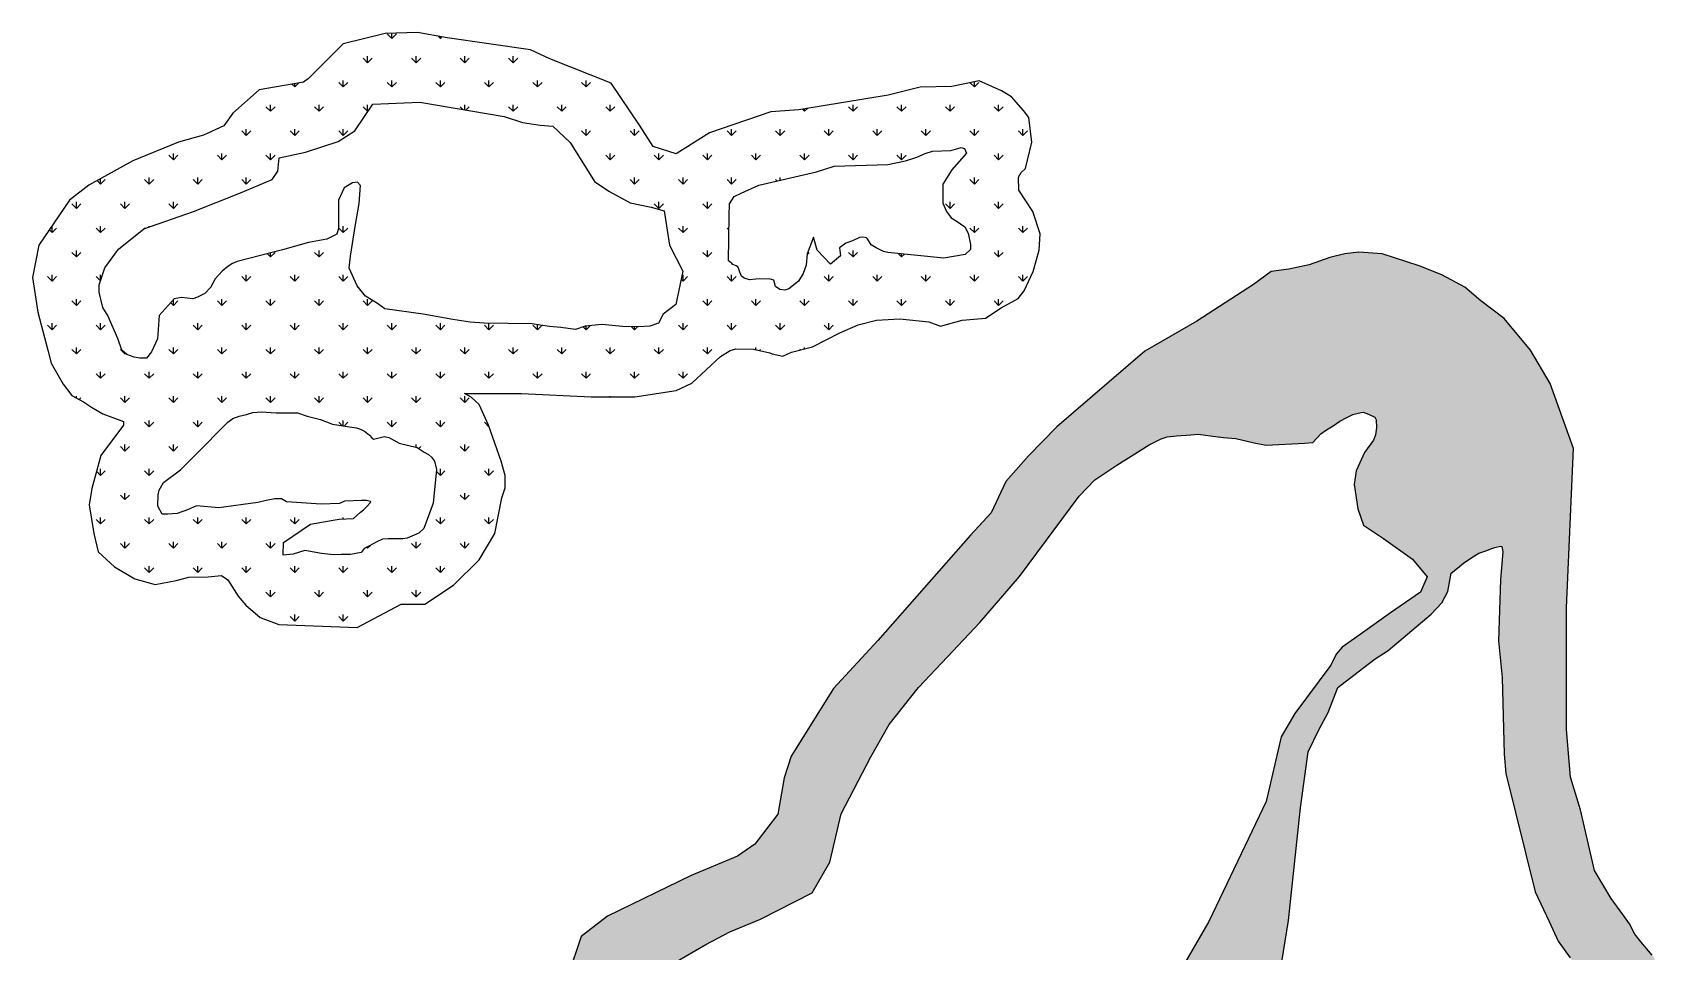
# Model space of a CAD drawing. Header units: metres. Extents: x 273377 to 358923, y 1974345 to 2116525.
# Drawn here: x 294161 to 295364, y 1983261 to 1983941 of the extents above; entities that cross this region are included whole.
import ezdxf

# ---------------------------------------------------------------- set-up
doc = ezdxf.new("R2010")
doc.units = ezdxf.units.M
doc.header["$MEASUREMENT"] = 0
doc.layers.add('MANGROOVE BUFFER ZONE', color=120, linetype='Continuous')
pattern_1 = [(90, (0, 0), (-17.96051224, 17.96051224), [4.7625, -31.15852448]), (45, (0, 0), (-17.96051224, 17.96051224), [4.7625, -20.6375]), (135, (0, 0), (-17.96051224, -17.96051224), [4.7625, -20.6375])]

msp = doc.modelspace()

# ---------------------------------------------------------------- hatches: boundary and pattern name
at = {"layer": 'MANGROOVE BUFFER ZONE'}
h = msp.add_hatch(dxfattribs=at)
h.set_pattern_fill('GRASS', color=256)
h.set_pattern_definition(pattern_1)
h.paths.add_polyline_path([(294670, 1983700.9), (294677.1, 1983705.3), (294681.2, 1983706.4), (294694.4, 1983706.3), (294706.5, 1983703.5), (294708.2, 1983702.7), (294715.9, 1983701), (294722.5, 1983704.1), (294738, 1983708), (294758.3, 1983718.4), (294771.7, 1983724.3), (294785.4, 1983727.7), (294802.7, 1983728.7), (294824, 1983726.5), (294832.7, 1983723.3), (294848.7, 1983727.7), (294865.9, 1983729.2), (294877.6, 1983736.9), (294890.2, 1983743.7), (294894.5, 1983749.3), (294901.2, 1983763.7), (294905.7, 1983779.4), (294906.5, 1983791.5), (294901.1, 1983808), (294890.7, 1983823.9), (294890.4, 1983833.4), (294892.4, 1983836.9), (294895.6, 1983839.8), (294900.3, 1983859.3), (294898.1, 1983877.6), (294894.2, 1983882.9), (294885.3, 1983892.9), (294877.8, 1983897.5), (294861.4, 1983904.9), (294841.2, 1983900.5), (294817.6, 1983900.2), (294794, 1983894.3), (294727.9, 1983883.4), (294707.1, 1983881.9), (294661.8, 1983866.2), (294637.2, 1983850.8), (294620, 1983856.3), (294610, 1983872.1), (294589, 1983903.1), (294543.6, 1983921), (294529.2, 1983927.7), (294467.6, 1983936.6), (294445.6, 1983940.5), (294421.7, 1983939.9), (294390.6, 1983932.1), (294365.1, 1983906.4), (294361.4, 1983903.9), (294328.5, 1983898.2), (294308.9, 1983880.8), (294302.4, 1983871.5), (294287.4, 1983864.7), (294268.7, 1983859.4), (294235, 1983845.5), (294202.4, 1983827.6), (294188.2, 1983816.6), (294165.5, 1983783.1), (294160.8, 1983759.3), (294164.7, 1983733.6), (294172, 1983705.4), (294174.6, 1983696), (294183.4, 1983680.4), (294189.8, 1983671.9), (294198.4, 1983667.3), (294204.5, 1983663.4), (294212.9, 1983658.4), (294228, 1983652.8), (294228.1, 1983650.1), (294211.3, 1983627.6), (294204.7, 1983603.1), (294202.8, 1983591.1), (294206.1, 1983569.9), (294209.3, 1983556.3), (294221.4, 1983545.3), (294236.4, 1983536.4), (294251.6, 1983532.1), (294267.1, 1983535.2), (294276.5, 1983537.5), (294290.7, 1983537.8), (294300.6, 1983538.8), (294305.4, 1983535.6), (294313, 1983523.5), (294318.7, 1983516.8), (294329.3, 1983507.8), (294343.1, 1983502.5), (294400.9, 1983500.2), (294433.7, 1983517.5), (294451.2, 1983517.5), (294472.4, 1983531.7), (294491.3, 1983550.4), (294503, 1983569.8), (294508, 1983596.3), (294510.5, 1983603.6), (294510.5, 1983612.7), (294507.7, 1983623.4), (294498.3, 1983650), (294491.2, 1983665.2), (294485.4, 1983670.7), (294480.5, 1983673.5), (294522.7, 1983673.5), (294574.3, 1983671), (294606.4, 1983671), (294637.2, 1983675.7), (294648.7, 1983681.1)])
h.paths.add_polyline_path([(294393.7, 1983649), (294400.5, 1983648), (294404.1, 1983646.9), (294406.5, 1983645.7), (294410.2, 1983642.5), (294411.9, 1983640.7), (294413, 1983639.7), (294421.2, 1983641.6), (294424.4, 1983641), (294428.2, 1983639), (294432, 1983636.6), (294445.5, 1983633.6), (294450.7, 1983630), (294453.7, 1983628.2), (294456, 1983626.3), (294458.3, 1983623.4), (294459.8, 1983617.2), (294457.2, 1983592.4), (294450.4, 1983573.6), (294446.7, 1983570.2), (294438.1, 1983566.3), (294434.9, 1983565.9), (294423.9, 1983565.8), (294419.7, 1983565.7), (294415.5, 1983563.6), (294410.1, 1983560.8), (294406.3, 1983558.8), (294403.9, 1983555.9), (294396.2, 1983554.4), (294389.5, 1983554.4), (294383.5, 1983554.2), (294374.7, 1983555.1), (294362.3, 1983557.4), (294353.6, 1983554.6), (294346.3, 1983553.8), (294346.5, 1983563.1), (294366.5, 1983576.7), (294381.7, 1983579.6), (294387.7, 1983580.5), (294398.3, 1983581), (294403.5, 1983585.7), (294405.7, 1983587.3), (294407.9, 1983589.6), (294410.8, 1983592.7), (294411.2, 1983593.4), (294411, 1983593.6), (294407.9, 1983594.3), (294404.3, 1983594.3), (294391.7, 1983593.9), (294388, 1983592), (294374.5, 1983591.5), (294348.8, 1983593.2), (294345, 1983595.6), (294340.2, 1983595.6), (294333.7, 1983594.3), (294327.6, 1983592.9), (294298.7, 1983588.8), (294282.2, 1983590.3), (294275.4, 1983587.4), (294267.7, 1983584.6), (294260.9, 1983584.1), (294256.7, 1983584.1), (294253.5, 1983590.2), (294253.7, 1983598.4), (294254.6, 1983601.9), (294257.6, 1983607.6), (294270.3, 1983617), (294281.2, 1983627.7), (294305.3, 1983652.3), (294309.1, 1983655), (294313.7, 1983656.7), (294319.1, 1983658), (294323.8, 1983659.4), (294330.3, 1983659.9), (294341, 1983659.1), (294346, 1983659.1), (294356.8, 1983659.1), (294364.1, 1983656.6), (294373.8, 1983654.2), (294382.7, 1983650.8)], flags=16)
h.paths.add_polyline_path([(294421.4, 1983736.1), (294416.1, 1983740.1), (294407.1, 1983745.5), (294400.9, 1983753), (294395, 1983766.1), (294396.2, 1983775), (294399.5, 1983797), (294402.5, 1983814.1), (294403.6, 1983827.4), (294401.2, 1983829.7), (294397.5, 1983829.4), (294391.3, 1983825.6), (294387.3, 1983816.6), (294387.3, 1983804.3), (294387.2, 1983795.6), (294386, 1983791.4), (294378.5, 1983787.6), (294365.1, 1983785.1), (294345.8, 1983779.8), (294312.2, 1983771), (294308.8, 1983769.6), (294305.4, 1983767.3), (294301, 1983764), (294295.9, 1983758.2), (294292.4, 1983751.8), (294288.4, 1983747.5), (294282.9, 1983744.7), (294279.5, 1983743.4), (294270.9, 1983744.4), (294265.7, 1983743.6), (294254.4, 1983731.1), (294253.2, 1983713.8), (294248.8, 1983704.3), (294245.1, 1983699.6), (294240.2, 1983699.5), (294235.9, 1983700.3), (294230.6, 1983702.2), (294226.9, 1983705.5), (294223.8, 1983714.2), (294217.8, 1983728.3), (294216.7, 1983730.7), (294212.7, 1983737), (294212.2, 1983739), (294210, 1983748.3), (294210, 1983753.9), (294214.3, 1983766.5), (294224.4, 1983780.3), (294243.1, 1983795.2), (294279.9, 1983808), (294314.6, 1983821.8), (294338.2, 1983831.8), (294342.4, 1983838), (294343.2, 1983847.7), (294362.8, 1983852.1), (294386.9, 1983860), (294399.2, 1983867.7), (294412.6, 1983887.5), (294447.3, 1983889), (294509.9, 1983878.3), (294523.4, 1983874), (294536.5, 1983872.1), (294545.7, 1983871.2), (294558.7, 1983859.1), (294576.7, 1983830.3), (294587.3, 1983823.2), (294603.1, 1983814.4), (294618.7, 1983811.4), (294628.1, 1983808.6), (294632.2, 1983783.1), (294637.2, 1983773.5), (294641.9, 1983764), (294636.8, 1983739.3), (294627.5, 1983732.1), (294623.9, 1983725.4), (294617.7, 1983723.3), (294609.5, 1983722.8), (294597.3, 1983723), (294582, 1983724.6), (294569.7, 1983723.2), (294562.6, 1983720.9), (294551.7, 1983722.2), (294543.3, 1983723.1), (294536.6, 1983723.9), (294530.5, 1983724.9), (294495, 1983725.6), (294484.6, 1983726.3), (294471.9, 1983728.3), (294449.9, 1983732.1)], flags=16)
h.paths.add_polyline_path([(294675.8, 1983771.7), (294676.2, 1983805), (294676.5, 1983813.7), (294680, 1983819.3), (294685.1, 1983821.7), (294698.2, 1983827.5), (294740.9, 1983837.4), (294754.1, 1983841.6), (294793.6, 1983843), (294806.7, 1983845.6), (294815.2, 1983848.3), (294821.3, 1983851.1), (294826.7, 1983852.8), (294840.3, 1983853.2), (294845.6, 1983854.6), (294848.1, 1983855.5), (294850.4, 1983854.7), (294851.9, 1983851.3), (294841, 1983838.9), (294834.5, 1983828.3), (294834.5, 1983814.3), (294837.2, 1983808.2), (294840.5, 1983803.4), (294844.3, 1983801.3), (294850.6, 1983796.8), (294853.2, 1983792.1), (294854.8, 1983783.6), (294855, 1983779.9), (294850.9, 1983776.3), (294835.2, 1983773.7), (294793.7, 1983777.8), (294790.5, 1983778.5), (294785.1, 1983781.2), (294781.3, 1983783.4), (294778.7, 1983788), (294777.9, 1983788.7), (294775.3, 1983789.1), (294772.8, 1983788.8), (294767.6, 1983786.4), (294762.7, 1983784.7), (294758, 1983781.2), (294758.6, 1983775.2), (294751.4, 1983769.2), (294741.3, 1983779.4), (294738.7, 1983789), (294734, 1983776.7), (294733.3, 1983768.5), (294731, 1983762.3), (294727.7, 1983756.5), (294720.4, 1983750.8), (294717.6, 1983750), (294713.9, 1983750.5), (294710.5, 1983752.6), (294709.4, 1983757.3), (294705.9, 1983758.2), (294696.1, 1983758.1), (294691.4, 1983757.5), (294687.3, 1983758.7), (294685.5, 1983760.2), (294684.1, 1983763.2), (294683.5, 1983765.5), (294682.7, 1983767.2), (294681.4, 1983767.9), (294679.1, 1983769), (294678, 1983770.1), (294677, 1983770.7)], flags=16)
h = msp.add_hatch(dxfattribs=at)
h.set_pattern_fill('GRASS', color=256)
h.set_pattern_definition(pattern_1)
h.paths.add_polyline_path([(295364.9, 1983243.8), (295364.5, 1983249.4), (295362.8, 1983252.2), (295359.4, 1983257.8), (295351.3, 1983267.5), (295346.4, 1983273.4), (295342.5, 1983281), (295337.7, 1983288), (295329, 1983299.9), (295316.6, 1983320.5), (295306.2, 1983365.5), (295298.8, 1983389.6), (295295.9, 1983424.8), (295295.9, 1983514.9), (295301.1, 1983632.8), (295283.8, 1983680.9), (295269.4, 1983705.6), (295249.7, 1983728.9), (295232.6, 1983742.1), (295220.8, 1983752.2), (295203.7, 1983761.2), (295186.8, 1983767.9), (295159.6, 1983776.8), (295142.3, 1983778), (295132, 1983776.8), (295120.8, 1983774.1), (295105.4, 1983768.7), (295090.5, 1983765.5), (295077.3, 1983763.6), (295064.2, 1983754.1), (295022.5, 1983727), (294983.9, 1983704.8), (294918.7, 1983648.9), (294897.8, 1983627.4), (294881.1, 1983608.4), (294870.1, 1983585.2), (294854.8, 1983568.6), (294786.2, 1983490.6), (294753.5, 1983455.1), (294722.2, 1983405.1), (294717, 1983389.1), (294712.2, 1983362.1), (294695.4, 1983339.9), (294682.5, 1983331.2), (294648.1, 1983316.9), (294586.2, 1983286.7), (294566.9, 1983271.7), (294557, 1983242.4), (294556.5, 1983237.3), (294556.5, 1983226.7), (294557.9, 1983215.4), (294561.9, 1983204.6), (294566.8, 1983190.5), (294569.2, 1983177.3), (294585.8, 1983161.1), (294604.4, 1983143.4), (294626, 1983131.4), (294652.9, 1983123.5), (294679.4, 1983121.2), (294691.2, 1983113.4), (294699.5, 1983112.1), (294715.8, 1983108.8), (294722.4, 1983107.8), (294745.3, 1983105.8), (294772, 1983106.9), (294779.2, 1983103.1), (294796.2, 1983094.5), (294808.1, 1983091.7), (294817, 1983090.4), (294845.7, 1983095.7), (294855.5, 1983101.4), (294864.8, 1983102), (294879.5, 1983101.4), (294894.2, 1983102.1), (294913.5, 1983104.6), (294923.3, 1983105.9), (294933.2, 1983105.9), (294940, 1983104.9), (294945.8, 1983104), (294957.5, 1983102.3), (294960.3, 1983100.6), (294964, 1983098), (294964.1, 1983092.8), (294963.7, 1983085.7), (294955.4, 1983071.4), (294960.5, 1983061.4), (294965.7, 1983035.6), (294979.6, 1983022.2), (295000.5, 1983013.5), (295052.5, 1983002), (295077.5, 1982998), (295111.7, 1983000.9), (295179.7, 1983032), (295238.6, 1983056.6), (295281, 1983067), (295311.3, 1983076.7), (295324.1, 1983081.6), (295331.2, 1983086.1), (295337.9, 1983087.4), (295343.9, 1983085.5), (295345, 1983069.6), (295338.7, 1983031), (295336.1, 1983013.3), (295332.9, 1982990.4), (295334.5, 1982973.7), (295343.8, 1982961.5), (295349.4, 1982950.3), (295363.9, 1982944.4), (295370.4, 1982943.7), (295393.7, 1982937.2), (295413, 1982938), (295421.8, 1982943.4), (295438.7, 1982940.8), (295458.6, 1982963.7), (295480.5, 1982987.5), (295484.8, 1983010.6), (295490.9, 1983023.9), (295501.2, 1983032.4), (295535.5, 1983031.6), (295562.2, 1983019.8), (295608.6, 1982999.3), (295633.8, 1982996.8), (295692.5, 1982991.6), (295752.7, 1982994.5), (295770.9, 1983003.3), (295800.2, 1983012.4), (295831.6, 1983034.8), (295849.9, 1983047.7), (295862.6, 1983057.6), (295868.6, 1983070.1), (295883.7, 1983110.2), (295896, 1983105.9), (295909.5, 1983101), (295917.3, 1983097.6), (295925.9, 1983098.9), (295948.3, 1983108.9), (295983.1, 1983133.5), (296005.7, 1983147.8), (296014.7, 1983149.9), (296056.1, 1983161), (296070.4, 1983170.6), (296079.2, 1983178.2), (296085.7, 1983188.6), (296091.5, 1983204.9), (296090.9, 1983264.6), (296085.8, 1983295.5), (296087.1, 1983302.3), (296094.3, 1983306.1), (296113.4, 1983308.3), (296122.3, 1983304), (296137.2, 1983288.3), (296145.2, 1983279.8), (296155, 1983273.9), (296164.3, 1983271.8), (296192.1, 1983271.2), (296082.1, 1983537.5), (296052.6, 1983507.1), (296061.1, 1983489.4), (296072.7, 1983473), (296077.1, 1983463.7), (296076.3, 1983459.3), (296064.7, 1983450.5), (296041.8, 1983441.2), (296016, 1983433.6), (295990.3, 1983416.7), (295979.5, 1983402.7), (295974.2, 1983383.4), (295971, 1983372.9), (295967.8, 1983362.1), (295960.2, 1983355.7), (295926.8, 1983338.4), (295883.7, 1983314.8), (295825, 1983267.5), (295751.1, 1983195.4), (295731.1, 1983176.9), (295720.6, 1983173.3), (295707.3, 1983169.4), (295682.6, 1983167.5), (295643.2, 1983161.3), (295634, 1983160.5), (295623, 1983157.9), (295616.4, 1983157.8), (295609.8, 1983157.8), (295601.6, 1983160.2), (295597.1, 1983161.4), (295578.2, 1983165.7), (295569.9, 1983168), (295565.3, 1983167.8), (295560.7, 1983166.9), (295555.1, 1983165.5), (295548.8, 1983163.9), (295540.7, 1983162.3), (295537.3, 1983162.2), (295534.9, 1983164.1), (295532.4, 1983166.6), (295526.2, 1983171), (295495, 1983176.3), (295483.8, 1983179.9), (295468.3, 1983186.4), (295458.7, 1983189.3), (295451.1, 1983192.6), (295433.8, 1983197.7), (295414.8, 1983205.6), (295390.1, 1983205.2), (295374.9, 1983201.4), (295369.8, 1983198.7), (295364.5, 1983198.7), (295361.1, 1983202.1), (295361.1, 1983203.4), (295362.2, 1983209.4), (295363.7, 1983217)])
h.paths.add_polyline_path([(294603.4, 1983229.2), (294602.4, 1983233.7), (294607.8, 1983237.1), (294628.4, 1983248.1), (294659.1, 1983265.8), (294676.9, 1983275.2), (294699.6, 1983284.4), (294737.6, 1983303.9), (294750.9, 1983326.8), (294759.3, 1983362.5), (294781.2, 1983404.7), (294794.7, 1983428.6), (294816.4, 1983455.9), (294837.9, 1983478.6), (294861.8, 1983503.9), (294891.1, 1983538), (294935.2, 1983597.6), (294946.8, 1983609.6), (294963.1, 1983620.3), (294987, 1983635.4), (294996.1, 1983640), (295000.4, 1983641.3), (295007.3, 1983642.1), (295017.9, 1983642.9), (295023.3, 1983643.4), (295034.2, 1983641.9), (295042, 1983641), (295051.3, 1983640.1), (295064.9, 1983637), (295073.8, 1983635.3), (295102, 1983636.8), (295108.2, 1983637.3), (295114.1, 1983643.5), (295118.4, 1983646.6), (295123.3, 1983649.5), (295128.3, 1983653), (295133.4, 1983655.8), (295137.9, 1983658), (295141.7, 1983658.9), (295145.4, 1983659.6), (295149.5, 1983658.2), (295154.2, 1983655.9), (295155.2, 1983653.9), (295155.4, 1983648.1), (295154.7, 1983642.8), (295153, 1983638.9), (295146.5, 1983629.7), (295140.3, 1983616.2), (295138.9, 1983606.2), (295141.4, 1983588.1), (295145.8, 1983576.1), (295160.4, 1983566.1), (295182, 1983550.9), (295192.8, 1983537.8), (295188, 1983526.5), (295165.6, 1983511.2), (295143.3, 1983495.2), (295129.9, 1983485.7), (295125.5, 1983480.5), (295121.6, 1983472.5), (295094.9, 1983436.7), (295084.9, 1983419.4), (295073.7, 1983371.5), (295031.3, 1983282.7), (295008.7, 1983244), (294976.5, 1983183.2), (294961.6, 1983164.8), (294941.4, 1983155.4), (294919.2, 1983152.5), (294873.5, 1983154.5), (294841, 1983145.5), (294828.4, 1983142.6), (294816.6, 1983143.7), (294810.2, 1983146.9), (294804.9, 1983152.4), (294779.9, 1983154.9), (294761.2, 1983157), (294724.6, 1983161.5), (294714, 1983161.4), (294705.5, 1983162.2), (294699.7, 1983165.7), (294688.6, 1983172.5), (294666.3, 1983176.7), (294656.7, 1983176.9), (294648.7, 1983178), (294644, 1983179.6), (294635, 1983184.4), (294620.6, 1983196.2), (294615.4, 1983200.8), (294612.9, 1983211.5), (294611.2, 1983222.7), (294608, 1983225.8), (294607, 1983227.4)], flags=16)
h.paths.add_polyline_path([(294965.3, 1983155.7), (294970.5, 1983161.7), (294975.5, 1983170.4), (294985.2, 1983179.1), (294997.7, 1983191.9), (295004.7, 1983202.8), (295011.7, 1983210.5), (295015, 1983216), (295017.2, 1983218.6), (295022.2, 1983223), (295024.2, 1983224.6), (295027, 1983226.2), (295029.9, 1983227.2), (295031.4, 1983226.2), (295033.9, 1983223.5), (295026.7, 1983208.3), (295025.6, 1983193.1), (295025, 1983164.7), (295024, 1983157.4), (295023.3, 1983156.5), (295022.9, 1983154.5), (295020.2, 1983152.6), (295012.8, 1983152.3), (294971.9, 1983151.1), (294965.9, 1983151.6)], flags=16)
h.paths.add_polyline_path([(295005.9, 1983069.3), (295012.9, 1983076.8), (295020.6, 1983081.5), (295032.3, 1983084.4), (295047.4, 1983084.8), (295071, 1983084.7), (295088.7, 1983091.7), (295119, 1983100.8), (295145.5, 1983111), (295183.2, 1983123.8), (295213.6, 1983132.8), (295241.3, 1983141), (295267.8, 1983148.2), (295296.8, 1983152.1), (295333.6, 1983156.2), (295340, 1983156), (295344.7, 1983154.4), (295346.8, 1983151.5), (295346.7, 1983149.2), (295343.8, 1983146.1), (295332.6, 1983139.2), (295308, 1983128.2), (295262.8, 1983113.7), (295237, 1983107.3), (295220.4, 1983103.9), (295180.4, 1983088.8), (295144.8, 1983075.3), (295114.8, 1983059.8), (295096.9, 1983048), (295088.3, 1983048.1), (295081, 1983050.2), (295065.8, 1983055.7), (295030.4, 1983057.6), (295024.3, 1983058.4), (295020.2, 1983061.6), (295011.1, 1983067.7)], flags=16)
h.paths.add_polyline_path([(295037.9, 1983210.8), (295038.8, 1983218), (295042.3, 1983224.4), (295043.1, 1983233.6), (295044.9, 1983237.8), (295046.5, 1983240.9), (295048.2, 1983244.7), (295049.5, 1983245.4), (295052.4, 1983245.6), (295054.4, 1983242), (295052.9, 1983207.5), (295055.5, 1983204.4), (295056.6, 1983203.1), (295058, 1983197), (295058.4, 1983178.8), (295056.2, 1983176.4), (295055.7, 1983174.6), (295054.4, 1983171.4), (295052.5, 1983170), (295050.8, 1983168.1), (295047.4, 1983167.6), (295043.8, 1983167.4), (295041.5, 1983167.8), (295039.7, 1983169.5), (295039.6, 1983175.2), (295037.7, 1983184.4)], flags=16)
h.paths.add_polyline_path([(295060.6, 1983160.1), (295061.4, 1983162), (295064.1, 1983171.3), (295073.6, 1983185.2), (295083.8, 1983196.8), (295088.6, 1983202), (295090.6, 1983212.6), (295092.6, 1983216.9), (295093.5, 1983218), (295094.5, 1983219.3), (295095.7, 1983220.6), (295097.2, 1983221), (295100.1, 1983219.6), (295101.6, 1983218.1), (295104, 1983216.2), (295106.8, 1983213), (295109, 1983210.8), (295111.5, 1983210.2), (295118, 1983212.2), (295121.6, 1983216.6), (295121.3, 1983219.5), (295120.5, 1983222.5), (295119.4, 1983225.1), (295115.5, 1983231.8), (295107.3, 1983235.6), (295102.9, 1983234.1), (295095.6, 1983232.6), (295086.6, 1983230), (295081.8, 1983229.8), (295081.7, 1983245.5), (295085.2, 1983253), (295090.2, 1983283.4), (295099.2, 1983366.8), (295104.8, 1983408.4), (295112.8, 1983425), (295119.6, 1983437.3), (295126.6, 1983455.8), (295141.8, 1983467.6), (295154.4, 1983477.2), (295164, 1983483.3), (295195.9, 1983510.1), (295203.8, 1983518.5), (295208.2, 1983527), (295210.7, 1983540.6), (295215.2, 1983544.1), (295219.7, 1983548), (295226.6, 1983552.5), (295231.1, 1983555.2), (295236.3, 1983557), (295240.6, 1983558.8), (295243, 1983559.6), (295247, 1983560.4), (295248.2, 1983560.3), (295248.8, 1983556.4), (295247.2, 1983535.9), (295245.6, 1983490.5), (295248.4, 1983463.3), (295249.8, 1983406.6), (295251, 1983392.2), (295272.7, 1983304.7), (295283.1, 1983282.9), (295289.8, 1983268.2), (295298.6, 1983255.8), (295304.3, 1983248.7), (295311, 1983241.3), (295314.9, 1983235.9), (295315.3, 1983233.1), (295315.1, 1983228.6), (295305.4, 1983225.7), (295272.1, 1983224), (295191, 1983203.5), (295177, 1983202.2), (295127.2, 1983175.6), (295093.4, 1983162.2), (295077.1, 1983157.1), (295071.3, 1983154.3), (295065.6, 1983153.8), (295062.1, 1983154), (295060.7, 1983154.9)], flags=16)
h.paths.add_polyline_path([(295065.5, 1983208.5), (295066.3, 1983225.5), (295068.7, 1983229.4), (295070.6, 1983230.2), (295072, 1983229.6), (295072.3, 1983226.5), (295073, 1983220.2), (295074.3, 1983217.3), (295077, 1983212.9), (295082.9, 1983204.6), (295078.7, 1983199.7), (295076.5, 1983197.1), (295069.1, 1983200.5), (295067.5, 1983204.2)], flags=16)
h.paths.add_polyline_path([(295391.6, 1983147.1), (295393.8, 1983150.4), (295395.9, 1983152.3), (295399.3, 1983154), (295404, 1983153.8), (295411.7, 1983152.3), (295421.7, 1983150.4), (295430.5, 1983147.8), (295447, 1983142.1), (295489, 1983128.5), (295508.1, 1983122.2), (295514.1, 1983117.9), (295529.3, 1983113.8), (295547, 1983111.3), (295577.2, 1983114.3), (295606.2, 1983110.8), (295629.8, 1983115.1), (295650.8, 1983115.3), (295678.8, 1983118.6), (295690.5, 1983117.9), (295711.7, 1983118.1), (295738, 1983123.6), (295754, 1983133.9), (295766.5, 1983143.8), (295780.6, 1983160.6), (295794.5, 1983167.5), (295815.1, 1983189.3), (295835.4, 1983208.2), (295853.4, 1983228.2), (295880.6, 1983248), (295920.2, 1983281.8), (295969.7, 1983313.1), (296012.5, 1983321.1), (296025.7, 1983325.7), (296026, 1983319.7), (296033.7, 1983295.5), (296045.9, 1983243.2), (296048.1, 1983235.8), (296050, 1983222.6), (296042.1, 1983210.9), (296034.4, 1983205.9), (296027, 1983205.6), (296022.4, 1983204.6), (296009.1, 1983202.8), (295995.7, 1983195.6), (295972.7, 1983185.4), (295958.8, 1983177.4), (295945.9, 1983168.3), (295939, 1983163.5), (295932.6, 1983158.3), (295928.2, 1983154), (295921.8, 1983145.8), (295914.9, 1983149), (295913.2, 1983150.2), (295910.7, 1983156.3), (295907.2, 1983166), (295906, 1983166.4), (295899.8, 1983167.6), (295891.1, 1983169.7), (295881.1, 1983170), (295874.1, 1983169.1), (295862.5, 1983167.4), (295847.4, 1983161.2), (295833.2, 1983152.5), (295827.3, 1983133.6), (295824, 1983127.8), (295828.2, 1983118.1), (295832, 1983112.4), (295832, 1983106.9), (295831.3, 1983102.8), (295829.9, 1983097.1), (295827.7, 1983091.8), (295820.4, 1983081.3), (295804.2, 1983071.8), (295796.6, 1983066.3), (295782.5, 1983057), (295773.4, 1983054.9), (295768.5, 1983054), (295758.2, 1983050.8), (295724.9, 1983039.7), (295702, 1983041.8), (295688.2, 1983044.7), (295673.9, 1983045.5), (295667.4, 1983044.9), (295654.6, 1983043.8), (295637.9, 1983038.8), (295620.5, 1983048.1), (295591.7, 1983060.5), (295573.8, 1983071.3), (295554.5, 1983080.7), (295537.2, 1983083.3), (295531, 1983084.2), (295522.2, 1983085.7), (295519.8, 1983085.9), (295515.3, 1983087.4), (295507.6, 1983105.3), (295503.8, 1983108.1), (295494, 1983109.1), (295490, 1983108.6), (295485.9, 1983107.2), (295483.7, 1983104.3), (295480.9, 1983096.7), (295473.3, 1983085.7), (295467.6, 1983069.8), (295454.4, 1983058), (295447.7, 1983049.9), (295442.7, 1983040.8), (295438.7, 1983030.5), (295431.5, 1983009.8), (295428, 1983001.1), (295424.1, 1982993.5), (295418.1, 1982991.8), (295407.7, 1982989.4), (295399, 1982988), (295384.5, 1982987.5), (295381.6, 1982989), (295381.3, 1982997.1), (295381.9, 1983009.3), (295387.6, 1983029.1), (295394.7, 1983055.2), (295393.7, 1983095), (295392.8, 1983119.8), (295391.9, 1983132.8)], flags=16)
h.paths.add_polyline_path([(296018.5, 1983354.8), (296024, 1983368.2), (296030.8, 1983378.5), (296034.6, 1983384), (296047.6, 1983393.5), (296060.1, 1983397.3), (296070.3, 1983401.2), (296078.1, 1983403), (296081.7, 1983404.7), (296087.6, 1983405.2), (296090.5, 1983405.9), (296097, 1983405.9), (296105.4, 1983404.7), (296111.7, 1983402.6), (296123.7, 1983397.1), (296130.1, 1983389.6), (296132.6, 1983383.3), (296133.3, 1983378.6), (296120.8, 1983371.1), (296080.4, 1983353.6), (296058.8, 1983339.6), (296052.3, 1983339.3), (296042.8, 1983340.8), (296035.3, 1983345.4), (296024.8, 1983346.8)], flags=16)

# ---------------------------------------------------------------- linework, layer by layer
at = {"layer": 'MANGROOVE BUFFER ZONE', "flags": 128}
for points in [[(294890.2, 1983743.7), (294894.5, 1983749.3), (294901.2, 1983763.7), (294905.7, 1983779.4), (294906.5, 1983791.5), (294901.1, 1983808), (294890.7, 1983823.9), (294890.4, 1983833.4), (294892.4, 1983836.9), (294895.6, 1983839.8), (294900.3, 1983859.3), (294898.1, 1983877.6), (294894.2, 1983882.9), (294885.3, 1983892.9), (294877.8, 1983897.5), (294861.4, 1983904.9), (294841.2, 1983900.5), (294817.6, 1983900.2), (294794, 1983894.3), (294727.9, 1983883.4), (294707.1, 1983881.9), (294661.8, 1983866.2), (294637.2, 1983850.8), (294620, 1983856.3), (294610, 1983872.1), (294589, 1983903.1), (294543.6, 1983921), (294529.2, 1983927.7), (294467.6, 1983936.6), (294445.6, 1983940.5), (294421.7, 1983939.9), (294390.6, 1983932.1), (294365.1, 1983906.4), (294361.4, 1983903.9), (294328.5, 1983898.2), (294308.9, 1983880.8), (294302.4, 1983871.5), (294287.4, 1983864.7), (294268.7, 1983859.4), (294235, 1983845.5), (294202.4, 1983827.6), (294188.2, 1983816.6), (294165.5, 1983783.1), (294160.8, 1983759.3), (294164.7, 1983733.6), (294172, 1983705.4), (294174.6, 1983696), (294183.4, 1983680.4), (294189.8, 1983671.9), (294198.4, 1983667.3), (294204.5, 1983663.4), (294212.9, 1983658.4), (294228, 1983652.8), (294228.1, 1983650.1), (294211.3, 1983627.6), (294204.7, 1983603.1), (294202.8, 1983591.1), (294206.1, 1983569.9), (294209.3, 1983556.3), (294221.4, 1983545.3), (294236.4, 1983536.4), (294251.6, 1983532.1), (294267.1, 1983535.2), (294276.5, 1983537.5), (294290.7, 1983537.8), (294300.6, 1983538.8), (294305.4, 1983535.6), (294313, 1983523.5), (294318.7, 1983516.8), (294329.3, 1983507.8), (294343.1, 1983502.5), (294400.9, 1983500.2), (294433.7, 1983517.5), (294451.2, 1983517.5), (294472.4, 1983531.7), (294491.3, 1983550.4), (294503, 1983569.8), (294508, 1983596.3), (294510.5, 1983603.6), (294510.5, 1983612.7), (294507.7, 1983623.4), (294498.3, 1983650), (294491.2, 1983665.2), (294485.4, 1983670.7), (294480.5, 1983673.5), (294522.7, 1983673.5), (294574.3, 1983671), (294606.4, 1983671), (294637.2, 1983675.7), (294648.7, 1983681.1), (294670, 1983700.9), (294677.1, 1983705.3), (294681.2, 1983706.4), (294694.4, 1983706.3), (294706.5, 1983703.5), (294708.2, 1983702.7), (294715.9, 1983701), (294722.5, 1983704.1), (294738, 1983708), (294758.3, 1983718.4), (294771.7, 1983724.3), (294785.4, 1983727.7), (294802.7, 1983728.7), (294824, 1983726.5), (294832.7, 1983723.3), (294848.7, 1983727.7), (294865.9, 1983729.2), (294877.6, 1983736.9)], [(294312.2, 1983771), (294308.8, 1983769.6), (294305.4, 1983767.3), (294301, 1983764), (294295.9, 1983758.2), (294292.4, 1983751.8), (294288.4, 1983747.5), (294282.9, 1983744.7), (294279.5, 1983743.4), (294270.9, 1983744.4), (294265.7, 1983743.6), (294254.4, 1983731.1), (294253.2, 1983713.8), (294248.8, 1983704.3), (294245.1, 1983699.6), (294240.2, 1983699.5), (294235.9, 1983700.3), (294230.6, 1983702.2), (294226.9, 1983705.5), (294223.8, 1983714.2), (294217.8, 1983728.3), (294216.7, 1983730.7), (294212.7, 1983737), (294212.2, 1983739), (294210, 1983748.3), (294210, 1983753.9), (294214.3, 1983766.5), (294224.4, 1983780.3), (294243.1, 1983795.2), (294279.9, 1983808), (294314.6, 1983821.8), (294338.2, 1983831.8), (294342.4, 1983838), (294343.2, 1983847.7), (294362.8, 1983852.1), (294386.9, 1983860), (294399.2, 1983867.7), (294412.6, 1983887.5), (294447.3, 1983889), (294509.9, 1983878.3), (294523.4, 1983874), (294536.5, 1983872.1), (294545.7, 1983871.2), (294558.7, 1983859.1), (294576.7, 1983830.3), (294587.3, 1983823.2), (294603.1, 1983814.4), (294618.7, 1983811.4), (294628.1, 1983808.6), (294632.2, 1983783.1), (294637.2, 1983773.5), (294641.9, 1983764), (294636.8, 1983739.3), (294627.5, 1983732.1), (294623.9, 1983725.4), (294617.7, 1983723.3), (294609.5, 1983722.8), (294597.3, 1983723), (294582, 1983724.6), (294569.7, 1983723.2), (294562.6, 1983720.9), (294551.7, 1983722.2), (294543.3, 1983723.1), (294536.6, 1983723.9), (294530.5, 1983724.9), (294495, 1983725.6), (294484.6, 1983726.3), (294471.9, 1983728.3), (294449.9, 1983732.1), (294421.4, 1983736.1), (294416.1, 1983740.1), (294407.1, 1983745.5), (294400.9, 1983753), (294395, 1983766.1), (294396.2, 1983775), (294399.5, 1983797), (294402.5, 1983814.1), (294403.6, 1983827.4), (294401.2, 1983829.7), (294397.5, 1983829.4), (294391.3, 1983825.6), (294387.3, 1983816.6), (294387.3, 1983804.3), (294387.2, 1983795.6), (294386, 1983791.4), (294378.5, 1983787.6), (294365.1, 1983785.1), (294345.8, 1983779.8)], [(294675.8, 1983771.7), (294676.2, 1983805), (294676.5, 1983813.7), (294680, 1983819.3), (294685.1, 1983821.7), (294698.2, 1983827.5), (294740.9, 1983837.4), (294754.1, 1983841.6), (294793.6, 1983843), (294806.7, 1983845.6), (294815.2, 1983848.3), (294821.3, 1983851.1), (294826.7, 1983852.8), (294840.3, 1983853.2), (294845.6, 1983854.6), (294848.1, 1983855.5), (294850.4, 1983854.7), (294851.9, 1983851.3), (294841, 1983838.9), (294834.5, 1983828.3), (294834.5, 1983814.3), (294837.2, 1983808.2), (294840.5, 1983803.4), (294844.3, 1983801.3), (294850.6, 1983796.8), (294853.2, 1983792.1), (294854.8, 1983783.6), (294855, 1983779.9), (294850.9, 1983776.3), (294835.2, 1983773.7), (294793.7, 1983777.8), (294790.5, 1983778.5), (294785.1, 1983781.2), (294781.3, 1983783.4), (294778.7, 1983788), (294777.9, 1983788.7), (294775.3, 1983789.1), (294772.8, 1983788.8), (294767.6, 1983786.4), (294762.7, 1983784.7), (294758, 1983781.2), (294758.6, 1983775.2), (294751.4, 1983769.2), (294741.3, 1983779.4), (294738.7, 1983789), (294734, 1983776.7), (294733.3, 1983768.5), (294731, 1983762.3), (294727.7, 1983756.5), (294720.4, 1983750.8), (294717.6, 1983750), (294713.9, 1983750.5), (294710.5, 1983752.6), (294709.4, 1983757.3), (294705.9, 1983758.2), (294696.1, 1983758.1), (294691.4, 1983757.5), (294687.3, 1983758.7), (294685.5, 1983760.2), (294684.1, 1983763.2), (294683.5, 1983765.5), (294682.7, 1983767.2), (294681.4, 1983767.9), (294679.1, 1983769), (294678, 1983770.1), (294677, 1983770.7)], [(294330.3, 1983659.9), (294341, 1983659.1), (294346, 1983659.1), (294356.8, 1983659.1), (294364.1, 1983656.6), (294373.8, 1983654.2), (294382.7, 1983650.8), (294393.7, 1983649), (294400.5, 1983648), (294404.1, 1983646.9), (294406.5, 1983645.7), (294410.2, 1983642.5), (294411.9, 1983640.7), (294413, 1983639.7), (294421.2, 1983641.6), (294424.4, 1983641), (294428.2, 1983639), (294432, 1983636.6), (294445.5, 1983633.6), (294450.7, 1983630), (294453.7, 1983628.2), (294456, 1983626.3), (294458.3, 1983623.4), (294459.8, 1983617.2), (294457.2, 1983592.4), (294450.4, 1983573.6), (294446.7, 1983570.2), (294438.1, 1983566.3), (294434.9, 1983565.9), (294423.9, 1983565.8), (294419.7, 1983565.7), (294415.5, 1983563.6), (294410.1, 1983560.8), (294406.3, 1983558.8), (294403.9, 1983555.9), (294396.2, 1983554.4), (294389.5, 1983554.4), (294383.5, 1983554.2), (294374.7, 1983555.1), (294362.3, 1983557.4), (294353.6, 1983554.6), (294346.3, 1983553.8), (294346.5, 1983563.1), (294366.5, 1983576.7), (294381.7, 1983579.6), (294387.7, 1983580.5), (294398.3, 1983581), (294403.5, 1983585.7), (294405.7, 1983587.3), (294407.9, 1983589.6), (294410.8, 1983592.7), (294411.2, 1983593.4), (294411, 1983593.6), (294407.9, 1983594.3), (294404.3, 1983594.3), (294391.7, 1983593.9), (294388, 1983592), (294374.5, 1983591.5), (294348.8, 1983593.2), (294345, 1983595.6), (294340.2, 1983595.6), (294333.7, 1983594.3), (294327.6, 1983592.9), (294298.7, 1983588.8), (294282.2, 1983590.3), (294275.4, 1983587.4), (294267.7, 1983584.6), (294260.9, 1983584.1), (294256.7, 1983584.1), (294253.5, 1983590.2), (294253.7, 1983598.4), (294254.6, 1983601.9), (294257.6, 1983607.6), (294270.3, 1983617), (294281.2, 1983627.7), (294305.3, 1983652.3), (294309.1, 1983655), (294313.7, 1983656.7), (294319.1, 1983658), (294323.8, 1983659.4)]]:
    msp.add_lwpolyline(points, close=True, dxfattribs=at)
for points in [[(295359.4, 1983257.8), (295351.3, 1983267.5), (295346.4, 1983273.4), (295342.5, 1983281), (295337.7, 1983288), (295329, 1983299.9), (295316.6, 1983320.5), (295306.2, 1983365.5), (295298.8, 1983389.6), (295295.9, 1983424.8), (295295.9, 1983514.9), (295301.1, 1983632.8), (295283.8, 1983680.9), (295269.4, 1983705.6), (295249.7, 1983728.9), (295232.6, 1983742.1), (295220.8, 1983752.2), (295203.7, 1983761.2), (295186.8, 1983767.9), (295159.6, 1983776.8), (295142.3, 1983778), (295132, 1983776.8), (295120.8, 1983774.1), (295105.4, 1983768.7), (295090.5, 1983765.5), (295077.3, 1983763.6), (295064.2, 1983754.1), (295022.5, 1983727), (294983.9, 1983704.8), (294918.7, 1983648.9), (294897.8, 1983627.4), (294881.1, 1983608.4), (294870.1, 1983585.2), (294854.8, 1983568.6), (294786.2, 1983490.6), (294753.5, 1983455.1), (294722.2, 1983405.1), (294717, 1983389.1), (294712.2, 1983362.1), (294695.4, 1983339.9), (294682.5, 1983331.2), (294648.1, 1983316.9), (294586.2, 1983286.7), (294566.9, 1983271.7), (294557, 1983242.4)], [(294628.4, 1983248.1), (294659.1, 1983265.8), (294676.9, 1983275.2), (294699.6, 1983284.4), (294737.6, 1983303.9), (294750.9, 1983326.8), (294759.3, 1983362.5), (294781.2, 1983404.7), (294794.7, 1983428.6), (294816.4, 1983455.9), (294837.9, 1983478.6), (294861.8, 1983503.9), (294891.1, 1983538), (294935.2, 1983597.6), (294946.8, 1983609.6), (294963.1, 1983620.3), (294987, 1983635.4), (294996.1, 1983640), (295000.4, 1983641.3), (295007.3, 1983642.1), (295017.9, 1983642.9), (295023.3, 1983643.4), (295034.2, 1983641.9), (295042, 1983641), (295051.3, 1983640.1), (295064.9, 1983637), (295073.8, 1983635.3), (295102, 1983636.8), (295108.2, 1983637.3), (295114.1, 1983643.5), (295118.4, 1983646.6), (295123.3, 1983649.5), (295128.3, 1983653), (295133.4, 1983655.8), (295137.9, 1983658), (295141.7, 1983658.9), (295145.4, 1983659.6), (295149.5, 1983658.2), (295154.2, 1983655.9), (295155.2, 1983653.9), (295155.4, 1983648.1), (295154.7, 1983642.8), (295153, 1983638.9), (295146.5, 1983629.7), (295140.3, 1983616.2), (295138.9, 1983606.2), (295141.4, 1983588.1), (295145.8, 1983576.1), (295160.4, 1983566.1), (295182, 1983550.9), (295192.8, 1983537.8), (295188, 1983526.5), (295165.6, 1983511.2), (295143.3, 1983495.2), (295129.9, 1983485.7), (295125.5, 1983480.5), (295121.6, 1983472.5), (295094.9, 1983436.7), (295084.9, 1983419.4), (295073.7, 1983371.5), (295031.3, 1983282.7), (295008.7, 1983244)], [(295085.2, 1983253), (295090.2, 1983283.4), (295099.2, 1983366.8), (295104.8, 1983408.4), (295112.8, 1983425), (295119.6, 1983437.3), (295126.6, 1983455.8), (295141.8, 1983467.6), (295154.4, 1983477.2), (295164, 1983483.3), (295195.9, 1983510.1), (295203.8, 1983518.5), (295208.2, 1983527), (295210.7, 1983540.6), (295215.2, 1983544.1), (295219.7, 1983548), (295226.6, 1983552.5), (295231.1, 1983555.2), (295236.3, 1983557), (295240.6, 1983558.8), (295243, 1983559.6), (295247, 1983560.4), (295248.2, 1983560.3), (295248.8, 1983556.4), (295247.2, 1983535.9), (295245.6, 1983490.5), (295248.4, 1983463.3), (295249.8, 1983406.6), (295251, 1983392.2), (295272.7, 1983304.7), (295283.1, 1983282.9), (295289.8, 1983268.2), (295298.6, 1983255.8)]]:
    msp.add_lwpolyline(points, dxfattribs=at)

doc.saveas('drawing.dxf')
